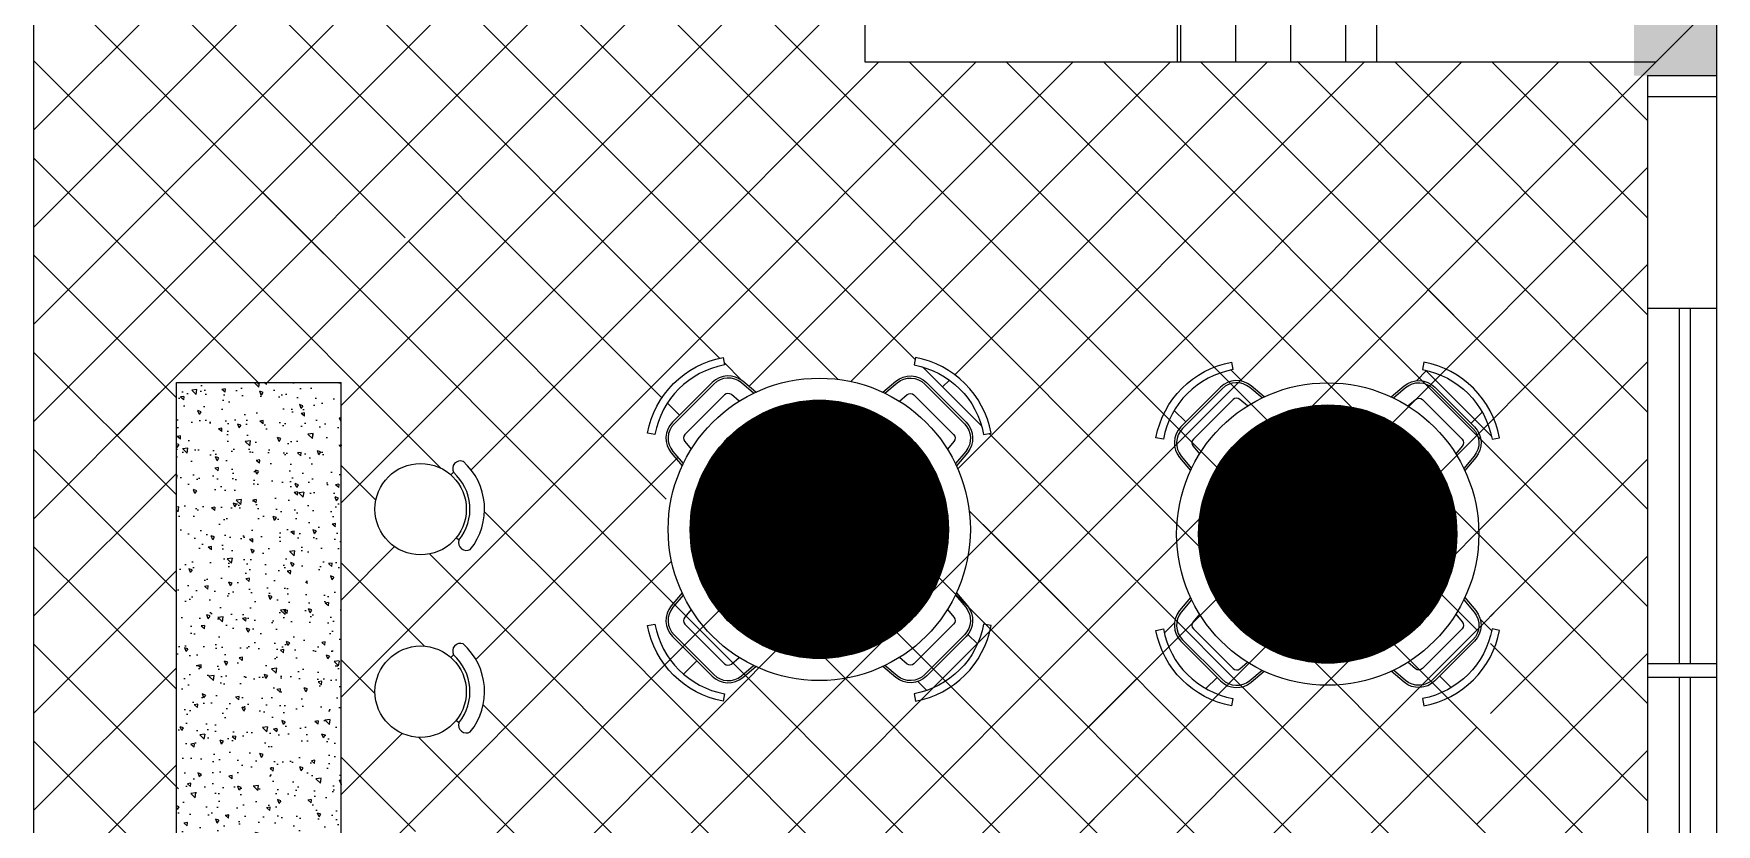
# Model space of a CAD drawing. Header units: millimetres. Extents: x 935 to 1399, y 512 to 900.
# Drawn here: x 1102.06 to 1108.19, y 843.65 to 846.52 of the extents above; entities that cross this region are included whole.
import ezdxf

# ---------------------------------------------------------------- set-up
doc = ezdxf.new("R2010")
doc.units = ezdxf.units.MM
doc.layers.add('MOBILIA', color=2, linetype='Continuous')
doc.layers.add('MOBÍLIA', color=1, linetype='Continuous')

msp = doc.modelspace()

# ---------------------------------------------------------------- hatches: boundary and pattern name
msp.add_hatch(color=256).paths.add_polyline_path([(1107.88786, 846.87187), (1107.88786, 846.37187), (1108.18786, 846.37187), (1108.18786, 846.87187)])
msp.add_hatch(color=256).paths.add_polyline_path([(1107.88786, 846.87187), (1107.88786, 846.37187), (1108.18786, 846.37187), (1108.18786, 846.87187)])
h = msp.add_hatch()
h.set_pattern_fill('AR-CONC', color=254, scale=0.02, angle=90, style=0)
h.set_pattern_definition([(140, (1424.11647, 1364.88768), (0.012550427, 0.143452037), [0.015, -0.165]), (85, (1424.11647, 1364.88768), (-0.150438427, -0.027750267), [0.012, -0.132]), (190.4514, (1424.11752, 1364.89964), (-0.137887908, 0.115701876), [0.012748038, -0.140228422]), (136.1842, (1424.07647, 1364.88768), (0.033103803, 0.21344821), [0.0225, -0.2475]), (186.6356, (1424.07923, 1364.90547), (-0.194823574, 0.18693254), [0.01912206, -0.2103426]), (81.1842, (1424.07647, 1364.88768), (-0.19482372, 0.18693239), [0.018, -0.198]), (111, (1424.08647, 1364.90768), (0.080523778, 0.11938141), [0.015, -0.165]), (56, (1424.08647, 1364.90768), (-0.14503001, 0.048663066), [0.012, -0.132]), (161.4514, (1424.09318, 1364.91763), (-0.0645061, 0.168044526), [0.012748038, -0.140228422]), (127.5, (1424.11647, 1364.88768), (-0.0665787708, 0.002431971), [0, -0.1304, 0, -0.134, 0, -0.1325]), (97.5, (1424.11647, 1364.88768), (-0.078882342, 0.0526139075), [0, -0.0764, 0, -0.1274, 0, -0.0505]), (57.5, (1424.11647, 1364.84308), (0.0045109743, 0.1067644872), [0, -0.05, 0, -0.156, 0, -0.207]), (47.5, (1424.11647, 1364.82308), (-0.020020996, 0.116637234), [0, -0.065, 0, -0.1036, 0, -0.147])])
h.paths.add_polyline_path([(1102.58241, 845.25553), (1102.58241, 843.05553), (1103.18241, 843.05553), (1103.18241, 845.25553)])

# ---------------------------------------------------------------- linework, layer by layer
at = {"color": 6}
for p, q in [((1108.18786, 849.17187), (1108.18786, 839.87187)), ((1108.18786, 849.17187), (1108.18786, 846.24687)), ((1105.08786, 848.92187), (1105.08786, 846.42187)), ((1102.06286, 846.84187), (1102.06286, 840.12187)), ((1106.22536, 846.57187), (1106.22536, 846.42187)), ((1106.95036, 846.57187), (1106.95036, 846.42187)), ((1105.08786, 846.42187), (1106.22536, 846.42187)), ((1106.95036, 846.42187), (1107.96832, 846.42187)), ((1107.93786, 846.37187), (1107.93786, 845.51491)), ((1107.93786, 846.37187), (1107.93786, 840.57187)), ((1107.93786, 846.29587), (1107.93786, 845.23793)), ((1107.93786, 846.29587), (1107.93786, 845.23793)), ((1107.93786, 846.29587), (1108.18786, 846.29587)), ((1107.93786, 846.29587), (1108.18786, 846.29587)), ((1107.93786, 846.29587), (1108.18786, 846.29587)), ((1108.18786, 846.24687), (1108.18786, 839.87187)), ((1107.93786, 845.84826), (1107.93786, 845.39826)), ((1107.93786, 845.84826), (1107.93786, 844.19826)), ((1107.93786, 845.84826), (1107.93786, 845.39826)), ((1107.93786, 845.84826), (1107.93786, 843.89826)), ((1107.93786, 845.84826), (1107.93786, 843.34826)), ((1107.93786, 845.54234), (1107.93786, 845.09234)), ((1108.18786, 845.52515), (1107.93786, 845.52515)), ((1102.58241, 843.05553), (1102.58241, 845.25553)), ((1102.58241, 845.25553), (1103.18241, 845.25553)), ((1103.18241, 843.05553), (1103.18241, 845.25553)), ((1108.18786, 844.23261), (1107.93786, 844.23261)), ((1108.18786, 844.18261), (1107.93786, 844.18261))]:
    msp.add_line(p, q, dxfattribs=at)
at = {"color": 254}
for p, q in [((1105.08786, 847.78404), (1102.36645, 845.06263)), ((1104.58414, 847.63388), (1102.06286, 845.11259)), ((1104.23059, 847.63388), (1102.06286, 845.46615)), ((1103.87703, 847.63388), (1102.06286, 845.8197)), ((1105.27159, 845.33947), (1102.97718, 847.63388)), ((1105.2328, 845.73181), (1103.33073, 847.63388)), ((1107.49297, 843.82519), (1103.68429, 847.63388)), ((1105.08786, 847.43049), (1102.9129, 845.25553)), ((1104.99023, 845.26727), (1102.94539, 847.31211)), ((1106.23786, 847.27055), (1106.23786, 846.42187)), ((1106.43786, 847.27055), (1106.43786, 846.42187)), ((1106.63786, 847.27055), (1106.63786, 846.42187)), ((1106.83786, 847.27055), (1106.83786, 846.42187)), ((1105.08786, 847.07693), (1103.18241, 845.17148)), ((1102.71147, 846.82187), (1102.06286, 846.17325)), ((1103.41521, 845.78164), (1102.37498, 846.82187)), ((1104.34999, 845.20041), (1102.72853, 846.82187)), ((1104.55981, 845.34414), (1103.06286, 846.8411)), ((1103.11933, 845.72396), (1102.06286, 846.78043)), ((1105.08786, 846.72338), (1103.18241, 844.81793)), ((1108.18786, 846.6414), (1106.07876, 844.5323)), ((1102.72, 845.76974), (1102.06286, 846.42688)), ((1105.1399, 846.42187), (1104.31099, 845.59296)), ((1105.49345, 846.42187), (1104.48777, 845.41618)), ((1105.847, 846.42187), (1104.66665, 845.24151)), ((1106.20056, 846.42187), (1105.03791, 845.25922)), ((1107.31619, 844.35552), (1105.24985, 846.42187)), ((1106.55411, 846.42187), (1105.41602, 845.28378)), ((1106.90766, 846.42187), (1105.426, 844.9402)), ((1106.96264, 845.06263), (1105.6034, 846.42187)), ((1107.26122, 846.42187), (1105.90198, 845.06263)), ((1107.31619, 845.06263), (1105.95696, 846.42187)), ((1107.61477, 846.42187), (1106.07876, 844.88585)), ((1106.22536, 846.42187), (1106.95036, 846.42187)), ((1107.23232, 845.50006), (1106.31051, 846.42187)), ((1107.93786, 845.14808), (1106.66286, 846.42308)), ((1107.93786, 845.50163), (1107.01762, 846.42187)), ((1107.93786, 845.85518), (1107.37117, 846.42187)), ((1107.93786, 846.20874), (1107.72472, 846.42187)), ((1102.88066, 845.25553), (1102.06286, 846.07333)), ((1107.93786, 846.03784), (1105.90198, 844.00197)), ((1104.41374, 844.42955), (1102.89678, 845.94651)), ((1103.5464, 844.94334), (1102.72, 845.76974)), ((1104.36537, 844.83147), (1103.42711, 845.76974)), ((1107.49297, 843.47164), (1105.19487, 845.76974)), ((1102.58241, 845.20022), (1102.06286, 845.71977)), ((1107.93786, 845.68429), (1105.90198, 843.64842)), ((1104.32115, 845.60312), (1103.65549, 844.93746)), ((1107.93786, 844.79452), (1107.13942, 845.59296)), ((1104.48777, 845.41618), (1103.18241, 844.11082)), ((1102.58241, 844.84667), (1102.06286, 845.36622)), ((1104.64108, 845.26287), (1104.57572, 845.32823)), ((1105.51339, 845.09767), (1105.29882, 845.31223)), ((1107.93786, 845.33074), (1106.60909, 844.00197)), ((1105.39635, 845.26411), (1105.37165, 845.23941)), ((1106.46239, 845.25999), (1106.42118, 845.30119)), ((1107.13336, 845.29938), (1107.09616, 845.26218)), ((1107.36926, 845.06022), (1107.12913, 845.30036)), ((1102.52005, 845.21623), (1102.06286, 844.75904)), ((1106.07587, 845.23652), (1105.2689, 844.42955)), ((1104.3726, 845.1778), (1104.36985, 845.18055)), ((1104.41376, 845.13664), (1104.36985, 845.18055)), ((1106.25685, 845.11198), (1106.21469, 845.15414)), ((1107.33542, 845.14788), (1107.29456, 845.10702)), ((1105.21869, 845.08645), (1104.56179, 844.42955)), ((1105.4744, 844.42955), (1104.82427, 845.07968)), ((1107.49297, 843.11809), (1105.54062, 845.07043)), ((1102.58241, 844.49312), (1102.06286, 845.01267)), ((1107.59573, 844.42955), (1106.96264, 845.06263)), ((1107.93786, 844.44097), (1107.31619, 845.06263)), ((1103.30849, 844.82769), (1103.18241, 844.95378)), ((1104.40781, 844.98267), (1103.67286, 844.24773)), ((1107.93786, 844.97718), (1106.78586, 843.82519)), ((1102.58241, 844.92504), (1102.08692, 844.42955)), ((1106.07587, 844.88296), (1105.62245, 844.42955)), ((1105.12085, 844.42955), (1104.69739, 844.853)), ((1105.30982, 844.82403), (1104.91534, 844.42955)), ((1104.06019, 844.42955), (1103.70405, 844.78569)), ((1104.58866, 844.80997), (1104.45479, 844.6761)), ((1107.49297, 842.76453), (1105.46842, 844.78908)), ((1104.7673, 844.42955), (1104.45313, 844.74372)), ((1105.82796, 844.42955), (1105.51895, 844.73855)), ((1102.29242, 844.42955), (1102.06286, 844.65911)), ((1103.3765, 844.65848), (1103.18241, 844.46438)), ((1103.48599, 844.29664), (1103.18241, 844.60022)), ((1104.74407, 843.39212), (1103.50425, 844.63193)), ((1104.38482, 844.60613), (1104.20824, 844.42955)), ((1107.93786, 844.62363), (1107.74377, 844.42955)), ((1102.58241, 844.57148), (1102.06286, 844.05193)), ((1106.07587, 844.52941), (1105.976, 844.42955)), ((1106.78586, 842.41098), (1104.74052, 844.45632)), ((1102.08692, 844.42955), (1102.06286, 844.40549)), ((1102.58241, 844.13956), (1102.29242, 844.42955)), ((1104.20824, 844.42955), (1103.18241, 843.40372)), ((1104.91534, 844.42955), (1103.61308, 843.12728)), ((1104.56179, 844.42955), (1103.68423, 843.55198)), ((1105.09583, 843.3939), (1104.06019, 844.42955)), ((1105.2689, 844.42955), (1104.31099, 843.47164)), ((1105.39358, 843.44971), (1104.41374, 844.42955)), ((1105.62245, 844.42955), (1104.66454, 843.47164)), ((1105.976, 844.42955), (1104.96659, 843.42014)), ((1107.13942, 842.41098), (1105.12085, 844.42955)), ((1107.49297, 842.41098), (1105.4744, 844.42955)), ((1107.3701, 844.35228), (1107.32889, 844.39348)), ((1107.74377, 844.42955), (1107.36546, 844.05123)), ((1107.39022, 844.42955), (1107.36546, 844.40479)), ((1107.93786, 844.08742), (1107.59573, 844.42955)), ((1105.49826, 844.30438), (1105.46347, 844.33917)), ((1106.21537, 844.38138), (1106.17816, 844.34418)), ((1102.59034, 843.77808), (1102.06286, 844.30556)), ((1107.93786, 844.27008), (1107.31619, 843.64842)), ((1107.93786, 843.73386), (1107.36546, 844.30626)), ((1102.58241, 844.21793), (1102.06286, 843.69838)), ((1103.3054, 844.12368), (1103.18241, 844.24667)), ((1104.47678, 844.24323), (1104.42851, 844.19496)), ((1105.31367, 844.13542), (1105.28134, 844.16775)), ((1106.07587, 844.17586), (1105.37165, 843.47164)), ((1106.37052, 844.18299), (1106.32966, 844.14213)), ((1107.22304, 844.14578), (1107.18088, 844.18794)), ((1104.38641, 843.39622), (1103.6993, 844.08333)), ((1103.40416, 843.97902), (1103.18241, 843.75727)), ((1104.40226, 843.02681), (1103.46414, 843.96494)), ((1107.31619, 844.00197), (1105.06328, 841.74906)), ((1106.60909, 844.00197), (1105.4809, 842.87379)), ((1102.58241, 843.43246), (1102.06286, 843.95201)), ((1107.93786, 843.91652), (1107.13942, 843.11809)), ((1107.93786, 843.38031), (1107.36546, 843.95271)), ((1102.58241, 843.86438), (1102.06286, 843.34483)), ((1103.45276, 843.62277), (1103.18241, 843.89312)), ((1106.78586, 843.82519), (1104.68374, 841.72307)), ((1106.07587, 843.8223), (1105.47242, 843.21886))]:
    msp.add_line(p, q, dxfattribs=at)
msp.add_line((1107.93786, 846.37187), (1108.18786, 846.37187))
msp.add_line((1107.93786, 846.37187), (1108.18786, 846.37187))
at = {"color": 3}
for p, q in [((1108.05216, 845.52515), (1108.05216, 844.23261)), ((1108.09216, 845.52515), (1108.09216, 844.23261)), ((1108.05216, 844.18261), (1108.05216, 842.63261)), ((1108.09216, 844.18261), (1108.09216, 842.63261))]:
    msp.add_line(p, q, dxfattribs=at)
at = {"layer": 'MOBILIA'}
for points in [[(1104.57225, 845.34671), (1104.57732, 845.31966, 0.3093638), (1104.32438, 845.06672), (1104.29733, 845.07179, -0.3093638)], [(1105.27294, 845.34671), (1105.26787, 845.31966, -0.3093638), (1105.52082, 845.06672), (1105.54786, 845.07179, 0.3093638)], [(1106.42288, 845.32958), (1106.42795, 845.30254, 0.3093638), (1106.17501, 845.0496), (1106.14796, 845.05467, -0.3093638)], [(1107.12357, 845.32958), (1107.1185, 845.30254, -0.3093638), (1107.37144, 845.0496), (1107.39849, 845.05467, 0.3093638)], [(1104.29733, 844.3711), (1104.32438, 844.37617, 0.3093638), (1104.57732, 844.12323), (1104.57225, 844.09618, -0.3093638)], [(1105.54786, 844.3711), (1105.52082, 844.37617, -0.3093638), (1105.26787, 844.12323), (1105.27294, 844.09618, 0.3093638)], [(1106.14796, 844.35397), (1106.17501, 844.35905, 0.3093638), (1106.42795, 844.1061), (1106.42288, 844.07906, -0.3093638)], [(1107.39849, 844.35397), (1107.37144, 844.35905, -0.3093638), (1107.1185, 844.1061), (1107.12357, 844.07906, 0.3093638)]]:
    msp.add_lwpolyline(points, format="xyb", close=True, dxfattribs=at)
for points in [[(1104.69158, 845.22057), (1104.64416, 845.26041, 0.3890307), (1104.53269, 845.25557), (1104.38847, 845.11135, 0.3890307), (1104.38363, 844.99989), (1104.42347, 844.95246, 0.2838044)], [(1105.15362, 845.22057), (1105.20104, 845.26041, -0.3890307), (1105.31251, 845.25557), (1105.45673, 845.11135, -0.3890307), (1105.46156, 844.99989), (1105.42173, 844.95246, -0.2838044)], [(1106.54221, 845.20345), (1106.49478, 845.24329, 0.3890307), (1106.38332, 845.23845), (1106.2391, 845.09423, 0.3890307), (1106.23426, 844.98276), (1106.27409, 844.93534, 0.2838044)], [(1107.00424, 845.20345), (1107.05167, 845.24329, -0.3890307), (1107.16313, 845.23845), (1107.30735, 845.09423, -0.3890307), (1107.31219, 844.98276), (1107.27235, 844.93534, -0.2838044)], [(1104.601, 844.81194, 0.2829058), (1104.8321, 845.04304, 0.2838044), (1104.8049, 845.12539), (1104.76056, 845.16263, 0.3890307)], [(1105.24419, 844.81194, -0.2829058), (1105.01309, 845.04304, -0.2838044), (1105.0403, 845.12539), (1105.08463, 845.16263, -0.3890307)], [(1106.45163, 844.79482, 0.2829058), (1106.68273, 845.02591, 0.2838044), (1106.65552, 845.10826), (1106.61119, 845.14551, 0.3890307)], [(1104.48141, 844.88348), (1104.51865, 844.83914, 0.2838044), (1104.601, 844.81194, 0.2829058)], [(1105.36378, 844.88348), (1105.32654, 844.83914, -0.2838044), (1105.24419, 844.81194, -0.2829058)], [(1106.33204, 844.86636), (1106.36928, 844.82202, 0.2838044), (1106.45163, 844.79482, 0.2829058)], [(1107.21441, 844.86636), (1107.17717, 844.82202, -0.2838044), (1107.09482, 844.79482, -0.2829058)], [(1104.8321, 844.39985, 0.2829058), (1104.601, 844.63095, 0.2838044), (1104.51865, 844.60374), (1104.48141, 844.55941, 0.3890307)], [(1105.01309, 844.39985, -0.2829058), (1105.24419, 844.63095, -0.2838044), (1105.32654, 844.60374), (1105.36378, 844.55941, -0.3890307)], [(1106.68273, 844.38273, 0.2829058), (1106.45163, 844.61382, 0.2838044), (1106.36928, 844.58662), (1106.33204, 844.54228, 0.3890307)], [(1106.86372, 844.38273, -0.2829058), (1107.09482, 844.61382, -0.2838044), (1107.17717, 844.58662), (1107.21441, 844.54228, -0.3890307)], [(1104.42347, 844.49043), (1104.38363, 844.443, 0.3890307), (1104.38847, 844.33154), (1104.53269, 844.18732, 0.3890307), (1104.64416, 844.18248), (1104.69158, 844.22231, 0.2838044)], [(1105.42173, 844.49043), (1105.46156, 844.443, -0.3890307), (1105.45673, 844.33154), (1105.31251, 844.18732, -0.3890307), (1105.20104, 844.18248), (1105.15362, 844.22231, -0.2838044)], [(1106.27409, 844.4733), (1106.23426, 844.42588, 0.3890307), (1106.2391, 844.31441), (1106.38332, 844.17019, 0.3890307), (1106.49478, 844.16535), (1106.54221, 844.20519, 0.2838044)], [(1107.27235, 844.4733), (1107.31219, 844.42588, -0.3890307), (1107.30735, 844.31441), (1107.16313, 844.17019, -0.3890307), (1107.05167, 844.16535), (1107.00424, 844.20519, -0.2838044)], [(1104.76056, 844.28026), (1104.8049, 844.3175, 0.2838044), (1104.8321, 844.39985, 0.2829058)], [(1105.08463, 844.28026), (1105.0403, 844.3175, -0.2838044), (1105.01309, 844.39985, -0.2829058)], [(1106.61119, 844.26314), (1106.65552, 844.30038, 0.2838044), (1106.68273, 844.38273, 0.2829058)], [(1106.93526, 844.26314), (1106.89093, 844.30038, -0.2838044), (1106.86372, 844.38273, -0.2829058)]]:
    msp.add_lwpolyline(points, format="xyb", dxfattribs=at)
at = {"layer": 'MOBILIA', "color": 9}
for points in [[(1104.68362, 845.21681), (1104.63901, 845.25428, 0.3890307), (1104.53835, 845.24992), (1104.39413, 845.1057, 0.3890307), (1104.38976, 845.00503), (1104.42723, 844.96042, 0.2838044)], [(1105.16158, 845.21681), (1105.20619, 845.25428, -0.3890307), (1105.30685, 845.24992), (1105.45107, 845.1057, -0.3890307), (1105.45544, 845.00503), (1105.41797, 844.96042, -0.2838044)], [(1106.53425, 845.19969), (1106.48964, 845.23716, 0.3890307), (1106.38897, 845.23279), (1106.24475, 845.08857, 0.3890307), (1106.24038, 844.98791), (1106.27786, 844.9433, 0.2838044)], [(1107.0122, 845.19969), (1107.05681, 845.23716, -0.3890307), (1107.15748, 845.23279), (1107.3017, 845.08857, -0.3890307), (1107.30606, 844.98791), (1107.26859, 844.9433, -0.2838044)], [(1104.59915, 844.81972, 0.2829058), (1104.82432, 845.04489, 0.2838044), (1104.79975, 845.11926), (1104.75199, 845.15938, 0.3890307)], [(1105.24605, 844.81972, -0.2829058), (1105.02088, 845.04489, -0.2838044), (1105.04544, 845.11926), (1105.09321, 845.15938, -0.3890307)], [(1106.44978, 844.8026, 0.2829058), (1106.67495, 845.02777, 0.2838044), (1106.65038, 845.10214), (1106.60261, 845.14226, 0.3890307)], [(1107.09667, 844.8026, -0.2829058), (1106.8715, 845.02777, -0.2838044), (1106.89607, 845.10214), (1106.94384, 845.14226, -0.3890307)], [(1104.48466, 844.89206), (1104.52478, 844.84429, 0.2838044), (1104.59915, 844.81972, 0.2829058)], [(1105.36054, 844.89206), (1105.32042, 844.84429, -0.2838044), (1105.24605, 844.81972, -0.2829058)], [(1106.33528, 844.87493), (1106.37541, 844.82717, 0.2838044), (1106.44978, 844.8026, 0.2829058)], [(1107.21116, 844.87493), (1107.17104, 844.82717, -0.2838044), (1107.09667, 844.8026, -0.2829058)], [(1104.83006, 844.36679, 0.3113253), (1104.59915, 844.62317, 0.2838044), (1104.52478, 844.5986), (1104.48466, 844.55083, 0.3890307)], [(1105.02088, 844.398, -0.2829058), (1105.24605, 844.62317, -0.2838044), (1105.32042, 844.5986), (1105.36054, 844.55083, -0.3890307)], [(1106.67495, 844.38087, 0.2829058), (1106.44978, 844.60604, 0.2838044), (1106.37541, 844.58147), (1106.33528, 844.53371, 0.3890307)], [(1106.8715, 844.38087, -0.2829058), (1107.09667, 844.60604, -0.2838044), (1107.17104, 844.58147), (1107.21116, 844.53371, -0.3890307)], [(1104.42723, 844.48247), (1104.38976, 844.43786, 0.3890307), (1104.39413, 844.33719), (1104.53835, 844.19297, 0.3890307), (1104.63901, 844.1886), (1104.68362, 844.22608, 0.2838044)], [(1105.41797, 844.48247), (1105.45544, 844.43786, -0.3890307), (1105.45107, 844.33719), (1105.30685, 844.19297, -0.3890307), (1105.20619, 844.1886), (1105.16158, 844.22608, -0.2838044)], [(1106.27786, 844.46534), (1106.24038, 844.42073, 0.3890307), (1106.24475, 844.32007), (1106.38897, 844.17585, 0.3890307), (1106.48964, 844.17148), (1106.53425, 844.20895, 0.2838044)], [(1107.26859, 844.46534), (1107.30606, 844.42073, -0.3890307), (1107.3017, 844.32007), (1107.15748, 844.17585, -0.3890307), (1107.05681, 844.17148), (1107.0122, 844.20895, -0.2838044)], [(1104.75199, 844.2835), (1104.79975, 844.32363, 0.2838044), (1104.82432, 844.398, 0.2829058)], [(1105.09321, 844.2835), (1105.04544, 844.32363, -0.2838044), (1105.02088, 844.398, -0.2829058)], [(1106.60261, 844.26638), (1106.65038, 844.3065, 0.2838044), (1106.67495, 844.38087, 0.2829058)], [(1106.94384, 844.26638), (1106.89607, 844.3065, -0.2838044), (1106.8715, 844.38087, -0.2829058)]]:
    msp.add_lwpolyline(points, format="xyb", dxfattribs=at)
at = {"layer": 'MOBILIA', "color": 1}
for points in [[(1104.63107, 845.18782), (1104.60299, 845.2114, 0.3890307), (1104.57794, 845.21032), (1104.43372, 845.0661, 0.3890307), (1104.43264, 845.04105), (1104.45622, 845.01298, 0.2838044)], [(1105.21413, 845.18782), (1105.2422, 845.2114, -0.3890307), (1105.26725, 845.21032), (1105.41147, 845.0661, -0.3890307), (1105.41256, 845.04105), (1105.38898, 845.01298, -0.2838044)], [(1106.48169, 845.1707), (1106.45362, 845.19428, 0.3890307), (1106.42857, 845.19319), (1106.28435, 845.04897, 0.3890307), (1106.28326, 845.02393), (1106.30685, 844.99585, 0.2838044)], [(1107.06476, 845.1707), (1107.09283, 845.19428, -0.3890307), (1107.11788, 845.19319), (1107.2621, 845.04897, -0.3890307), (1107.26318, 845.02393), (1107.2396, 844.99585, -0.2838044)], [(1104.58616, 844.8742, 0.2829058), (1104.76985, 845.05788, 0.2838044), (1104.76373, 845.07638), (1104.69605, 845.13324, 0.3890307)], [(1105.25903, 844.8742, -0.2829058), (1105.07535, 845.05788, -0.2838044), (1105.08146, 845.07638), (1105.14915, 845.13324, -0.3890307)], [(1106.43679, 844.85707, 0.2829058), (1106.62047, 845.04075, 0.2838044), (1106.61436, 845.05926), (1106.54667, 845.11611, 0.3890307)], [(1107.10966, 844.85707, -0.2829058), (1106.92598, 845.04075, -0.2838044), (1106.93209, 845.05926), (1106.99978, 845.11611, -0.3890307)], [(1104.5108, 844.94799), (1104.56766, 844.88031, 0.2838044), (1104.58616, 844.8742, 0.2829058)], [(1105.33439, 844.94799), (1105.27754, 844.88031, -0.2838044), (1105.25903, 844.8742, -0.2829058)], [(1106.36143, 844.93087), (1106.41829, 844.86319, 0.2838044), (1106.43679, 844.85707, 0.2829058)], [(1107.18502, 844.93087), (1107.12816, 844.86319, -0.2838044), (1107.10966, 844.85707, -0.2829058)], [(1104.76985, 844.38501, 0.2829058), (1104.58616, 844.56869, 0.2838044), (1104.56766, 844.56258), (1104.5108, 844.49489, 0.3890307)], [(1105.07535, 844.38501, -0.2829058), (1105.25903, 844.56869, -0.2838044), (1105.27754, 844.56258), (1105.33439, 844.49489, -0.3890307)], [(1106.62047, 844.36789, 0.2829058), (1106.43679, 844.55157, 0.2838044), (1106.41829, 844.54546), (1106.36143, 844.47777, 0.3890307)], [(1106.92598, 844.36789, -0.2829058), (1107.10966, 844.55157, -0.2838044), (1107.12816, 844.54546), (1107.18502, 844.47777, -0.3890307)], [(1104.45622, 844.42991), (1104.43264, 844.40184, 0.3890307), (1104.43372, 844.37679), (1104.57794, 844.23257, 0.3890307), (1104.60299, 844.23148), (1104.63107, 844.25507, 0.2838044)], [(1105.38898, 844.42991), (1105.41256, 844.40184, -0.3890307), (1105.41147, 844.37679), (1105.26725, 844.23257, -0.3890307), (1105.2422, 844.23148), (1105.21413, 844.25507, -0.2838044)], [(1106.30685, 844.41279), (1106.28326, 844.38471, 0.3890307), (1106.28435, 844.35967), (1106.42857, 844.21545, 0.3890307), (1106.45362, 844.21436), (1106.48169, 844.23794, 0.2838044)], [(1107.2396, 844.41279), (1107.26318, 844.38471, -0.3890307), (1107.2621, 844.35967), (1107.11788, 844.21545, -0.3890307), (1107.09283, 844.21436), (1107.06476, 844.23794, -0.2838044)], [(1104.69605, 844.30965), (1104.76373, 844.36651, 0.2838044), (1104.76985, 844.38501, 0.2829058)], [(1105.14915, 844.30965), (1105.08146, 844.36651, -0.2838044), (1105.07535, 844.38501, -0.2829058)], [(1106.54667, 844.29253), (1106.61436, 844.34938, 0.2838044), (1106.62047, 844.36789, 0.2829058)], [(1106.99978, 844.29253), (1106.93209, 844.34938, -0.2838044), (1106.92598, 844.36789, -0.2829058)]]:
    msp.add_lwpolyline(points, format="xyb", dxfattribs=at)
at = {"layer": 'MOBILIA', "color": 253, "linetype": 'Continuous', "const_width": 0.47}
for points in [[(1104.6876, 844.72144, 1), (1105.1576, 844.72144, 1)], [(1106.53822, 844.70432, 1), (1107.00822, 844.70432, 1)]]:
    msp.add_lwpolyline(points, format="xyb", close=True, dxfattribs=at)
at = {"layer": 'MOBILIA', "linetype": 'Continuous'}
for centre, radius in [((1104.9226, 844.72144), 0.55), ((1106.77322, 844.70432), 0.55), ((1104.9226, 844.72144), 0.47), ((1106.77322, 844.70432), 0.47)]:
    msp.add_circle(centre, radius, dxfattribs=at)
at = {"layer": 'MOBÍLIA'}
for p, q in [((1103.59074, 844.92915), (1103.58191, 844.91921)), ((1103.61088, 844.68175), (1103.60055, 844.69014)), ((1103.59074, 844.26525), (1103.58191, 844.25531)), ((1103.61088, 844.01786), (1103.60055, 844.02624))]:
    msp.add_line(p, q, dxfattribs=at)
for centre in [(1103.47148, 844.79492), (1103.47148, 844.13102)]:
    msp.add_circle(centre, 0.16625, dxfattribs=at)
for centre, radius, start, end in [((1103.61646, 844.9418), 0.02866, 69.923841, 206.198225), ((1103.47148, 844.79492), 0.23275, 320.928616, 48.379849), ((1103.47148, 844.79492), 0.17955, 320.928616, 48.379849), ((1103.63826, 844.67328), 0.02866, 162.791425, 299.065808), ((1103.61646, 844.2779), 0.02866, 69.923841, 206.198225), ((1103.47148, 844.13102), 0.23275, 320.928616, 48.379849), ((1103.47148, 844.13102), 0.17955, 320.928616, 48.379849), ((1103.63826, 844.00938), 0.02866, 162.791425, 299.065808)]:
    msp.add_arc(centre, radius, start, end, dxfattribs=at)

doc.saveas('drawing.dxf')
